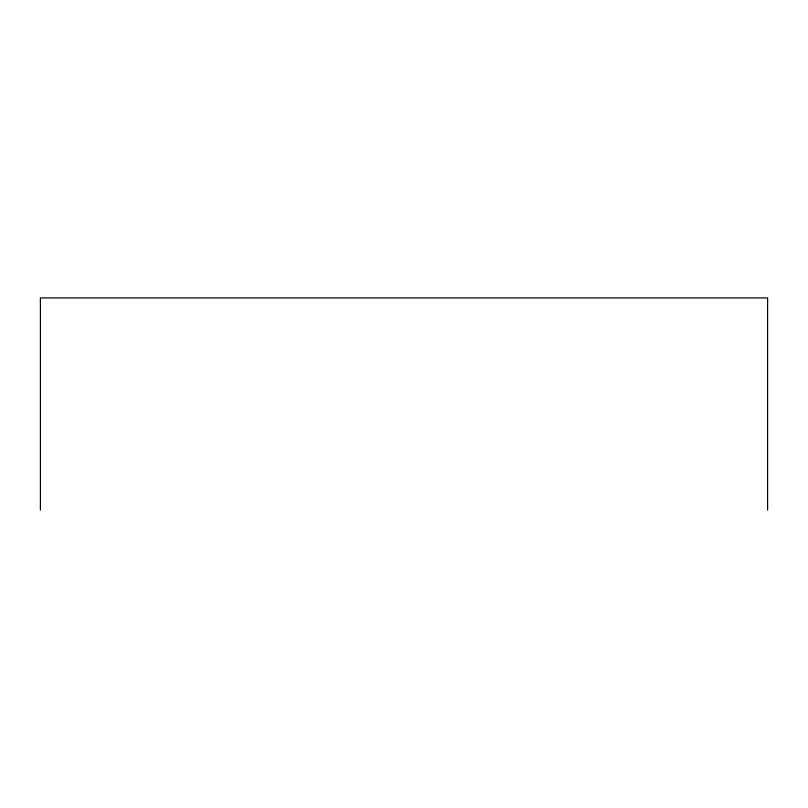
<?xml version="1.0" encoding="UTF-8"?>
<svg xmlns="http://www.w3.org/2000/svg" width="808" height="808" viewBox="0 0 808 808"><rect width="100%" height="100%" fill="white"/><g stroke="black" fill="none" stroke-linecap="round" stroke-linejoin="round"><path stroke-width="1.21" d="M767.6 510.08L767.6 297.92L40.4 297.92L40.4 510.08"/></g></svg>
